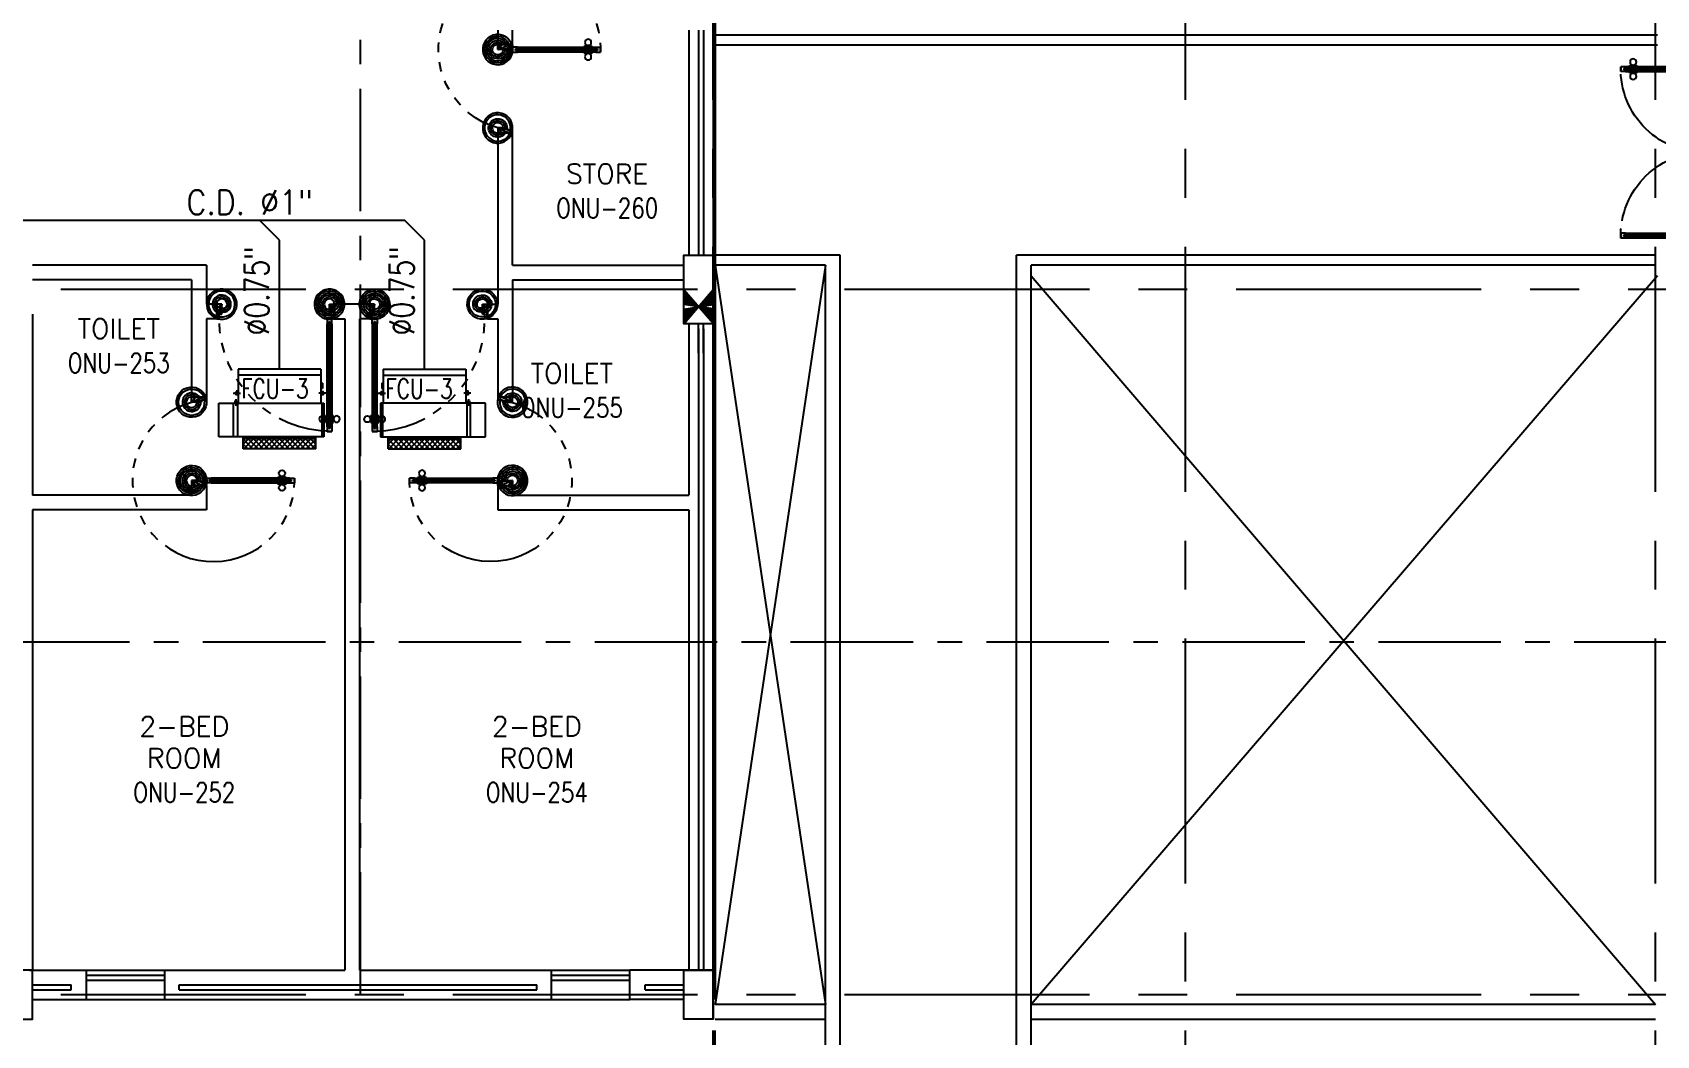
# Model space of a CAD drawing. Extents: x 417866242 to 417866469, y 43498047 to 43498124.
# Drawn here: x 417866409.37 to 417866425.95, y 43498053.17 to 43498063.41 of the extents above; entities that cross this region are included whole.
import ezdxf
from ezdxf.enums import TextEntityAlignment as Align

# ---------------------------------------------------------------- set-up
doc = ezdxf.new("R2010")
doc.units = 0
doc.header["$MEASUREMENT"] = 0
for name, pattern in [('CENTER', [2, 1.25, -0.25, 0.25, -0.25]), ('CENTERX2', [4, 2.5, -0.5, 0.5, -0.5]), ('HIDDEN', [0.375, 0.25, -0.125])]:
    doc.linetypes.add(name, pattern=pattern)
doc.layers.get('0').update_dxf_attribs({"linetype": 'CONTINUOUS'})
for name, color, linetype in [('AC-CD', 6, 'CONTINUOUS'), ('AC-TEXT', 2, 'CONTINUOUS'), ('AXES', 11, 'CENTERX2'), ('AXES1', 11, 'CENTER'), ('COL', 11, 'CONTINUOUS'), ('DOOR', 11, 'CONTINUOUS'), ('EJ', 11, 'CONTINUOUS'), ('FCU', 6, 'CONTINUOUS'), ('HAT', 11, 'CONTINUOUS'), ('INSUL', 11, 'CONTINUOUS'), ('M-TEXT', 2, 'CONTINUOUS'), ('P-SOLIDWASTE', 6, 'CONTINUOUS'), ('RM-NAME', 11, 'CONTINUOUS'), ('RM-NO', 11, 'CONTINUOUS'), ('ROOF', 11, 'CONTINUOUS'), ('SHAFT', 11, 'CONTINUOUS'), ('WALL', 11, 'CONTINUOUS'), ('WIN', 11, 'CONTINUOUS')]:
    doc.layers.add(name, color=color, linetype=linetype)
doc.styles.add('ROMANS', font='ROMANS.shx', dxfattribs={"width": 0.6})

# ---------------------------------------------------------------- blocks, each defined once
blk = doc.blocks.new('A$C272A55A0')
at = {"layer": 'DOOR', "color": 0, "linetype": 'ByBlock'}
for p, q in [((-0.0001203324354719371, 900.3541752648598), (-0.0001203324500238523, 1050.354175264831)), ((49.99987966756453, 1050.354175264918), (-0.0001203324354719371, 1050.354175264918)), ((49.99987966756453, 950.354175264918), (49.99987966756453, 1050.354175264918)), ((1749.999879667535, 950.354175264918), (1749.999879667535, 1050.354175264918)), ((1749.999879667535, 1050.354175264918), (1799.999879667535, 1050.354175264918)), ((1799.999879667535, 1050.354175264918), (1799.999879667535, 900.354175264918)), ((-0.0001203324354719371, 900.354175264918), (24.99987966756453, 900.354175264918)), ((24.99987966756453, 950.354175264918), (49.99987966756453, 950.354175264918)), ((24.99987966756453, 900.354175264918), (24.99987966756453, 950.354175264918)), ((74.99987966756453, 900.354175264918), (24.99987966756453, 900.354175264918)), ((24.99987966756453, 850.354175264918), (24.99987966756453, 900.354175264918)), ((41.99987966756453, 850.354175264918), (24.99987966756453, 850.354175264918)), ((57.99987966756453, 870.354175264918), (41.99987966756453, 870.354175264918)), ((41.99987966756453, 870.354175264918), (41.99987966756453, 850.354175264918)), ((57.99987966756453, 850.354175264918), (57.99987966756453, 870.354175264918)), ((74.99987966756453, 850.354175264918), (57.99987966756453, 850.354175264918)), ((74.99987966756453, 900.354175264918), (74.99987966756453, 850.354175264918)), ((1724.999879667535, 900.354175264918), (1774.999879667535, 900.354175264918)), ((1724.999879667535, 900.354175264918), (1724.999879667535, 850.354175264918)), ((1724.999879667535, 850.354175264918), (1741.999879667535, 850.354175264918)), ((1741.999879667535, 870.354175264918), (1757.999879667535, 870.354175264918)), ((1741.999879667535, 850.354175264918), (1741.999879667535, 870.354175264918)), ((1774.999879667535, 950.354175264918), (1749.999879667535, 950.354175264918)), ((1757.999879667535, 870.354175264918), (1757.999879667535, 850.354175264918)), ((1757.999879667535, 850.354175264918), (1774.999879667535, 850.354175264918)), ((1774.999879667535, 900.354175264918), (1774.999879667535, 950.354175264918)), ((1799.999879667535, 900.354175264918), (1774.999879667535, 900.354175264918)), ((1774.999879667535, 850.354175264918), (1774.999879667535, 900.354175264918)), ((1724.999879667535, 172.7117180435162), (1717.799879667495, 172.7117180435162)), ((1717.799879667495, 172.7117180435162), (1717.799879667495, 82.71171804351616)), ((1774.999879667535, 172.7117180435162), (1782.199879667576, 172.7117180435162)), ((1782.199879667576, 172.7117180435162), (1782.199879667576, 82.71171804351616)), ((24.99987966756453, 50.35417526491801), (41.99987966753542, 50.35417526491801)), ((24.99987966756453, 50.35417526491801), (24.99987966756453, 0.3541752649180125)), ((24.99987966756453, 0.3541752649180125), (74.99987966756453, 0.3541752649180125)), ((74.99987966756453, 0.3541752649180125), (24.99987966756453, 0.3541752649180125)), ((41.99987966753542, 50.35417526491801), (41.99987966753542, 30.35417526491801)), ((41.99987966756453, 30.35417526491801), (57.99987966756453, 30.35417526491801)), ((57.99987966756453, 50.35417526491801), (74.99987966756453, 50.35417526491801)), ((57.99987966756453, 50.35417526491801), (57.99987966756453, 30.35417526491801)), ((74.99987966756453, 50.35417526491801), (74.99987966704066, 0.3541752648889087)), ((1717.799879667495, 160.1117180435103), (1708.799879667495, 160.1117180435103)), ((1708.799879667495, 95.31171804352198), (1708.799879667495, 160.1117180435103)), ((1717.799879667495, 95.31171804352198), (1708.799879667495, 95.31171804352198)), ((1717.799879667495, 95.31171804352198), (1717.799879667495, 160.1117180435103)), ((1724.999879667535, 82.71171804351616), (1717.799879667495, 82.71171804351616)), ((1741.999879667535, 50.35417526491801), (1724.999879667535, 50.35417526491801)), ((1724.999879667535, 50.35417526491801), (1724.999879668059, 0.3541752648889087)), ((1774.999879667535, 0.3541752649180125), (1724.999879667535, 0.3541752649180125)), ((1724.999879667535, 0.3541752649180125), (1774.999879667535, 0.3541752649180125)), ((1741.999879667535, 50.35417526491801), (1741.999879667535, 30.35417526491801)), ((1757.999879667535, 30.35417526491801), (1741.999879667535, 30.35417526491801)), ((1774.999879667535, 50.35417526491801), (1757.999879667565, 50.35417526491801)), ((1757.999879667565, 50.35417526491801), (1757.999879667565, 30.35417526491801)), ((1774.999879667535, 82.71171804351616), (1782.199879667576, 82.71171804351616)), ((1774.999879667535, 50.35417526491801), (1774.999879667535, 0.3541752649180125)), ((1782.199879667576, 160.1117180435103), (1791.199879667576, 160.1117180435103)), ((1782.199879667576, 95.31171804352198), (1782.199879667576, 160.1117180435103)), ((1782.199879667576, 95.31171804352198), (1791.199879667576, 95.31171804352198)), ((1791.199879667576, 95.31171804352198), (1791.199879667576, 160.1117180435103))]:
    blk.add_line(p, q, dxfattribs=at)
at = {"layer": 'DOOR', "color": 9, "linetype": 'ByBlock'}
for p, q in [((49.99987966756453, 1050.354175264918), (-0.0001203324354719371, 1010.208440949064)), ((49.99987966756453, 1050.354175264918), (-0.0001203324354719371, 936.6442452724732)), ((49.99987966756453, 1050.354175264918), (36.64259362407029, 950.354175264918)), ((1749.999879667535, 1050.354175264918), (1799.999879667535, 1010.208440949064)), ((1749.999879667535, 1050.354175264918), (1799.999879667535, 936.6442452724732)), ((1749.999879667535, 1050.354175264918), (1763.35716571103, 950.354175264918))]:
    blk.add_line(p, q, dxfattribs=at)
at = {"layer": 'DOOR', "linetype": 'ByBlock'}
for p, q in [((24.99987966756453, 850.354175264918), (24.99987966756453, 50.35417526491801)), ((41.99987966756453, 850.354175264918), (41.99987966753542, 50.35417526491801)), ((57.99987966756453, 850.354175264918), (57.99987966756453, 50.35417526491801)), ((74.99987966756453, 50.35417526491801), (74.99987966756453, 850.354175264918)), ((1724.999879667535, 50.35417526491801), (1724.999879667535, 850.354175264918)), ((1741.999879667535, 850.354175264918), (1741.999879667535, 50.35417526491801)), ((1757.999879667535, 850.354175264918), (1757.999879667565, 50.35417526491801)), ((1774.999879667535, 850.354175264918), (1774.999879667535, 50.35417526491801))]:
    blk.add_line(p, q, dxfattribs=at)
at = {"layer": 'DOOR', "color": 0, "linetype": 'ByBlock'}
for centre in [(1676.468935452576, 127.7117180435162), (1823.530823882553, 127.7117180435162)]:
    blk.add_circle(centre, 32.39999999998526, dxfattribs=at)
at = {"layer": 'DOOR', "color": 9, "linetype": 'ByBlock'}
for centre, radius, start, end in [((49.99987966756453, 1050.354175264918), 54.40195781277725, 203.2073828919769, 270), ((49.99987966756453, 1050.354175264918), 74.40195781277725, 227.7764264168309, 270), ((49.99987966756453, 1050.354175264918), 34.40195781277725, 180, 270), ((49.99987966756453, 1050.354175264918), 14.40195781277725, 180, 270), ((1749.999879667535, 1050.354175264918), 14.40195781277725, 270, 0), ((1749.999879667535, 1050.354175264918), 34.40195781277725, 270, 0), ((1749.999879667535, 1050.354175264918), 54.40195781277725, 270, 336.7926171080232), ((1749.999879667535, 1050.354175264918), 74.40195781277725, 270, 312.2235735831691), ((49.99987966756453, 1050.354175264918), 94.40195781277725, 238.0181880330829, 270), ((49.99987966756453, 1050.354175264918), 114.4019578127773, 244.083841882062, 257.3774258712915), ((49.99987966756453, 1050.354175264918), 134.4019578127773, 248.1598493930308, 259.2800236451595), ((49.99987966756453, 1050.354175264918), 154.4019578127773, 251.1052885492919, 256.2857707775486), ((1749.999879667535, 1050.354175264918), 94.40195781277725, 270, 301.9818119669171), ((1749.999879667535, 1050.354175264918), 114.4019578127773, 282.6225741287084, 295.916158117938), ((1749.999879667535, 1050.354175264918), 134.4019578127773, 280.7199763548405, 291.8401506069692), ((1749.999879667535, 1050.354175264918), 154.4019578127773, 283.7142292224514, 288.8947114507081)]:
    blk.add_arc(centre, radius, start, end, dxfattribs=at)
at = {"layer": 'DOOR', "linetype": 'HIDDEN', "ltscale": 0.5}
for centre, radius, start, end in [((49.99987966756453, 851.395841931575), 851.4087845464003, 268.3173765331032, 3.296482377102192), ((1749.999879667521, 851.3958419315459), 851.4087845463584, 176.7035176228957, 271.6826234668978)]:
    blk.add_arc(centre, radius, start, end, dxfattribs=at)
at = {"layer": 'WALL', "linetype": 'ByBlock'}
blk.add_line((1799.999879667565, 900.3541752650344), (1799.99987966755, 1050.354175265005), dxfattribs=at)
blk = doc.blocks.new('C-300')
at = {"layer": 'HAT', "linetype": 'ByBlock', "ltscale": 0.3}
h = blk.add_hatch(dxfattribs=at)
h.set_pattern_fill('ANSI31', color=8, scale=300, style=0)
h.set_pattern_definition([(45, (-258496.1822811714, -82361.0053373935), (-26.51650429449553, 26.51650429449553), [])])
h.paths.add_polyline_path([(300.0000000000291, 500), (-2.91038304567337e-11, 500), (-5.820766091346741e-11, 249.9999999999854), (300.0000000000582, 249.9999999999709)])
h.paths.add_polyline_path([(300.0000000000873, 250), (0, 250), (-2.91038304567337e-11, 0), (300.0000000000582, 0)])
at = {"layer": 'COL'}
blk.add_lwpolyline([(0, 500), (300.0000000000582, 500), (300.0000000000582, 0), (0, 0)], close=True, dxfattribs=at)
blk = doc.blocks.new('C11')
at = {"layer": 'HAT'}
h = blk.add_hatch(dxfattribs=at)
h.set_pattern_fill('ANSI31', color=256, scale=300, style=0)
h.set_pattern_definition([(45, (-248556.1822811713, -75061.0053373936), (-26.51650429449553, 26.51650429449553), [])])
h.paths.add_polyline_path([(300.0000000000291, 700), (-2.91038304567337e-11, 700), (0, 349.9999999998981), (300.0000000000291, 349.9999999998981)])
h.paths.add_polyline_path([(300, 349.9999999998981), (-2.91038304567337e-11, 349.9999999998981), (-2.91038304567337e-11, 0), (300.0000000000291, 0)])
at = {"layer": 'COL'}
blk.add_lwpolyline([(300.0000000000291, 700), (299.9999999999709, 0), (0, 0), (0, 700)], close=True, dxfattribs=at)
blk = doc.blocks.new('DOOR100')
at = {"layer": 'DOOR', "color": 7, "linetype": 'ByBlock'}
for p, q in [((-91.20000000018626, 1205.042457221396), (-91.20000000018626, 1140.242457221408)), ((-82.20000000018626, 1205.042457221396), (-91.20000000018626, 1205.042457221396)), ((-82.20000000018626, 1127.642457221402), (-82.20000000018626, 1217.642457221402)), ((-75.00000000011642, 1217.642457221402), (-82.20000000018626, 1217.642457221402)), ((-82.20000000018626, 1205.042457221396), (-82.20000000018626, 1140.242457221408)), ((-75.00000000011642, 1250), (-74.99999999959255, 1300.000000000029)), ((-75.00000000011642, 1300), (-25.00000000011642, 1300)), ((-25.00000000011642, 1300), (-75.00000000011642, 1300)), ((-58.00000000011642, 1250), (-75.00000000011642, 1250)), ((-58.00000000011642, 1250), (-58.00000000011642, 1270)), ((-42.00000000011642, 1270), (-58.00000000011642, 1270)), ((-42.00000000011642, 1250), (-42.00000000011642, 1270)), ((-25.00000000011642, 1250), (-42.00000000011642, 1250)), ((-25.00000000011642, 1250), (-25.00000000011642, 1300)), ((-25.00000000011642, 1217.642457221402), (-17.80000000004657, 1217.642457221402)), ((-17.80000000004657, 1127.642457221402), (-17.80000000004657, 1217.642457221402)), ((-17.80000000004657, 1205.042457221396), (-17.80000000004657, 1140.242457221408)), ((-17.80000000004657, 1205.042457221396), (-8.800000000046566, 1205.042457221396)), ((-8.800000000046566, 1205.042457221396), (-8.800000000046566, 1140.242457221408)), ((-82.20000000018626, 1140.242457221408), (-91.20000000018626, 1140.242457221408)), ((-75.00000000011642, 1127.642457221402), (-82.20000000018626, 1127.642457221402)), ((-25.00000000011642, 1127.642457221402), (-17.80000000004657, 1127.642457221402)), ((-17.80000000004657, 1140.242457221408), (-8.800000000046566, 1140.242457221408)), ((-75, 200), (-58, 200)), ((-75, 150), (-75, 200)), ((-58, 200), (-58, 180)), ((-58, 180), (-42, 180)), ((-42, 200), (-25, 200)), ((-42, 180), (-42, 200)), ((-25, 200), (-25, 150)), ((-1200, 0), (-1200, 150)), ((-1200, 150), (-1175, 150)), ((-1200, 150), (-1200, 0)), ((-1150, 0), (-1200, 113.7099299924448)), ((-1150, 0), (-1200, 40.1457343158545)), ((-1150, 0), (-1200, 0)), ((-1175, 150), (-1175, 100)), ((-1175, 100), (-1150, 100)), ((-1150, 0), (-1163.357286043465, 100)), ((-1150, 100), (-1150, 0)), ((-75, 150), (-25, 150)), ((-50, 0), (0, 113.7099299924448)), ((-50, 100), (-50, 0)), ((-50, 0), (-36.64271395653486, 100)), ((-25, 100), (-50, 100)), ((-50, 0), (0, 40.1457343158545)), ((-50, 0), (0, 0)), ((0, 150), (-25, 150)), ((-25, 150), (-25, 100)), ((0, 0), (0, 150)), ((0, 150), (0, 0))]:
    blk.add_line(p, q, dxfattribs=at)
at = {"layer": 'DOOR', "linetype": 'ByBlock'}
for p, q in [((-75.00000000011642, 1250), (-75, 200)), ((-58, 200), (-58.00000000011642, 1250)), ((-42, 200), (-42.00000000011642, 1250)), ((-25, 200), (-25.00000000011642, 1250))]:
    blk.add_line(p, q, dxfattribs=at)
at = {"layer": 'DOOR', "color": 7, "linetype": 'ByBlock'}
for centre in [(-123.5309442150756, 1172.642457221402), (23.53094421490096, 1172.642457221402)]:
    blk.add_circle(centre, 32.39999999998526, dxfattribs=at)
at = {"layer": 'DOOR', "linetype": 'HIDDEN', "ltscale": 0.5}
blk.add_arc((-24.99999999965075, 149.9999999994106), 1150.000000000618, 90, 179.9999999995831, dxfattribs=at)
at = {"layer": 'DOOR', "color": 7, "linetype": 'ByBlock'}
for centre, radius, start, end in [((-1150, 0), 154.4019578127773, 103.7142292212167, 108.8947114515936), ((-1150, 0), 134.4019578127773, 100.7199763555959, 111.8401506085482), ((-1150, 0), 94.40195781277725, 90, 121.981811965689), ((-1150, 0), 74.40195781277725, 90, 132.2235735847074), ((-1150, 0), 54.40195781277725, 90, 156.7926171089788), ((-1150, 0), 34.40195781277725, 90, 180), ((-1150, 0), 14.40195781277725, 90, 180), ((-50, 0), 94.40195781277725, 58.01818803431096, 90), ((-50, 0), 74.40195781277725, 47.7764264152926, 90), ((-50, 0), 54.40195781277725, 23.20738289102122, 90), ((-50, 0), 34.40195781277725, 0, 90), ((-50, 0), 14.40195781277725, 0, 90), ((-50, 0), 134.4019578127773, 68.15984939145177, 79.28002364440412), ((-50, 0), 114.4019578127773, 64.0838418833441, 77.3774258719247), ((-50, 0), 154.4019578127773, 71.10528854840643, 76.28577077878333)]:
    blk.add_arc(centre, radius, start, end, dxfattribs=at)
blk = doc.blocks.new('DOOR90')
at = {"layer": 'DOOR', "color": 7, "linetype": 'ByBlock'}
for p, q in [((-150, 0), (0, 0)), ((-150, 0), (-150, -25)), ((0, -50), (-113.7099299924448, 0)), ((0, -50), (-40.1457343158545, 0)), ((0, -50), (0, 0)), ((-1000, -25), (-1050, -25)), ((-1050, -75), (-1050, -25)), ((-1050, -25), (-1050, -75)), ((-1000, -75), (-1050, -74.99999999947613)), ((-1000, -41.9999999999709), (-1020, -41.9999999999709)), ((-1020, -42), (-1020, -58)), ((-1000, -58), (-1020, -58)), ((-1000, -25), (-1000, -41.9999999999709)), ((-1000, -58), (-1000, -75)), ((-877.6424572214019, -17.79999999995925), (-967.6424572214019, -17.79999999995925)), ((-967.6424572214019, -25), (-967.6424572214019, -17.79999999995925)), ((-967.6424572214019, -75), (-967.6424572214019, -82.20000000004075)), ((-877.6424572214019, -82.20000000004075), (-967.6424572214019, -82.20000000004075)), ((-955.0424572214251, -8.799999999959255), (-890.2424572213786, -8.799999999959255)), ((-955.0424572214251, -17.79999999995925), (-955.0424572214251, -8.799999999959255)), ((-955.0424572214251, -17.79999999995925), (-890.2424572213786, -17.79999999995925)), ((-955.0424572214251, -82.20000000004075), (-890.2424572213786, -82.20000000004075)), ((-955.0424572214251, -82.20000000004075), (-955.0424572214251, -91.20000000004075)), ((-955.0424572214251, -91.20000000004075), (-890.2424572213786, -91.20000000004075)), ((-890.2424572213786, -17.79999999995925), (-890.2424572213786, -8.799999999959255)), ((-890.2424572213786, -82.20000000004075), (-890.2424572213786, -91.20000000004075)), ((-877.6424572214019, -25), (-877.6424572214019, -17.79999999995925)), ((-877.6424572214019, -75), (-877.6424572214019, -82.20000000004075)), ((-200, -25), (-150, -25)), ((-200, -42), (-200, -25)), ((-180, -42), (-200, -42)), ((-200, -58), (-180, -58)), ((-200, -75), (-200, -58)), ((-150, -75), (-200, -75)), ((-180, -58), (-180, -42)), ((-150, -25), (-100, -25)), ((-150, -75), (-150, -25)), ((-100, -25), (-100, -50)), ((0, -50), (-100, -36.64271395650576)), ((-100, -50), (0, -50)), ((-150, -875), (-100, -875)), ((-150, -900), (-150, -875)), ((-150, -900), (0, -900)), ((0, -900), (-150, -900)), ((0, -850), (-113.7099299924448, -900)), ((-100, -875), (-100, -850)), ((0, -850), (-100, -863.3572860434942)), ((-100, -850), (0, -850)), ((0, -850), (-40.1457343158545, -900)), ((0, -850), (0, -900))]:
    blk.add_line(p, q, dxfattribs=at)
at = {"layer": 'DOOR', "linetype": 'ByBlock'}
for p, q in [((-200, -25), (-1000, -25)), ((-200, -42), (-1000, -41.9999999999709)), ((-200, -58), (-1000, -58)), ((-1000, -75), (-200, -75))]:
    blk.add_line(p, q, dxfattribs=at)
at = {"layer": 'DOOR', "color": 7, "linetype": 'ByBlock'}
for centre in [(-922.6424572214019, 23.53094421501737), (-922.6424572214019, -123.5309442149592)]:
    blk.add_circle(centre, 32.39999999998526, dxfattribs=at)
for centre, radius, start, end in [((0, -50), 154.4019578127773, 161.1052885482714, 166.2857707768669), ((0, -50), 94.40195781277725, 148.0181880328085, 180), ((0, -50), 134.4019578127773, 158.159849394549, 169.2800236450682), ((0, -50), 114.4019578127773, 154.0838418822192, 167.37742587102), ((0, -50), 74.40195781277725, 137.7764264185456, 180), ((0, -50), 54.40195781277725, 113.2073828924446, 180), ((0, -50), 34.40195781277725, 90, 180), ((0, -50), 14.40195781277725, 90, 180), ((0, -850), 154.4019578127773, 193.7142292231331, 198.8947114517286), ((0, -850), 134.4019578127773, 190.7199763549318, 201.840150605451), ((0, -850), 94.40195781277725, 180, 211.9818119671915), ((0, -850), 74.40195781277725, 180, 222.2235735814543), ((0, -850), 54.40195781277725, 180, 246.7926171075554), ((0, -850), 34.40195781277725, 180, 270), ((0, -850), 14.40195781277725, 180, 270)]:
    blk.add_arc(centre, radius, start, end, dxfattribs=at)
at = {"layer": 'DOOR', "linetype": 'HIDDEN', "ltscale": 0.5}
blk.add_arc((-222.2222222220153, -49.99999999976717), 828.155208510499, 178.270116378131, 275.0030377036063, dxfattribs=at)
blk = doc.blocks.new('*X94')
at = {"color": 0}
for p, q in [((16890.47746209932, -2466.570672882412), (16943.4517006644, -2413.596434317336)), ((16890.47746209932, -2519.603681471403), (16990.47746209933, -2419.603681471401)), ((16990.47746209933, -2565.49912589376), (16890.47746209932, -2465.499125893757)), ((16890.47746209932, -2572.636690060394), (16990.47746209933, -2472.636690060392)), ((16990.47746209933, -2512.466117304769), (16891.6077791119, -2413.596434317336)), ((16990.47746209933, -2459.433108715778), (16944.64078770089, -2413.596434317336)), ((16990.47746209933, -2618.532134482751), (16890.47746209932, -2518.532134482748)), ((16890.47746209932, -2625.669698649385), (16990.47746209933, -2525.669698649383)), ((16990.47746209933, -2671.565143071742), (16890.47746209932, -2571.565143071739)), ((16890.47746209932, -2678.702707238376), (16990.47746209933, -2578.702707238374)), ((16990.47746209933, -2724.598151660733), (16890.47746209932, -2624.59815166073)), ((16890.47746209932, -2731.735715827367), (16990.47746209933, -2631.735715827365)), ((16990.47746209933, -2777.631160249724), (16890.47746209932, -2677.631160249721)), ((16890.47746209932, -2784.768724416358), (16990.47746209933, -2684.768724416357)), ((16990.47746209933, -2830.664168838715), (16890.47746209932, -2730.664168838713)), ((16890.47746209932, -2837.801733005349), (16990.47746209933, -2737.801733005348)), ((16990.47746209933, -2883.697177427706), (16890.47746209932, -2783.697177427704)), ((16890.47746209932, -2890.83474159434), (16990.47746209933, -2790.834741594339)), ((16990.47746209933, -2936.730186016697), (16890.47746209932, -2836.730186016694)), ((16890.47746209932, -2943.867750183331), (16990.47746209933, -2843.86775018333)), ((16990.47746209933, -2989.763194605689), (16890.47746209932, -2889.763194605686)), ((16890.47746209932, -2996.900758772323), (16990.47746209933, -2896.900758772321)), ((16990.47746209933, -3042.796203194679), (16890.47746209932, -2942.796203194677)), ((16890.47746209932, -3049.933767361314), (16990.47746209933, -2949.933767361312)), ((16990.47746209933, -3095.82921178367), (16890.47746209932, -2995.829211783668)), ((16890.47746209932, -3102.966775950305), (16990.47746209933, -3002.966775950303)), ((16990.47746209933, -3148.862220372662), (16890.47746209932, -3048.862220372659)), ((16943.52866745501, -3154.946434317336), (16890.47746209932, -3101.89522896165)), ((16891.53081232129, -3154.946434317336), (16990.47746209933, -3055.999784539294)), ((16944.56382091028, -3154.946434317336), (16990.47746209933, -3109.032793128285))]:
    blk.add_line(p, q, dxfattribs=at)
blk = doc.blocks.new('*X95')
at = {"color": 0}
for p, q in [((16890.47746209932, -2466.570672882412), (16943.4517006644, -2413.596434317336)), ((16890.47746209932, -2519.603681471403), (16990.47746209933, -2419.603681471401)), ((16990.47746209933, -2565.49912589376), (16890.47746209932, -2465.499125893757)), ((16890.47746209932, -2572.636690060394), (16990.47746209933, -2472.636690060392)), ((16990.47746209933, -2512.466117304769), (16891.6077791119, -2413.596434317336)), ((16990.47746209933, -2459.433108715778), (16944.64078770089, -2413.596434317336)), ((16990.47746209933, -2618.532134482751), (16890.47746209932, -2518.532134482748)), ((16890.47746209932, -2625.669698649385), (16990.47746209933, -2525.669698649383)), ((16990.47746209933, -2671.565143071742), (16890.47746209932, -2571.565143071739)), ((16890.47746209932, -2678.702707238376), (16990.47746209933, -2578.702707238374)), ((16990.47746209933, -2724.598151660733), (16890.47746209932, -2624.59815166073)), ((16890.47746209932, -2731.735715827367), (16990.47746209933, -2631.735715827365)), ((16990.47746209933, -2777.631160249724), (16890.47746209932, -2677.631160249721)), ((16890.47746209932, -2784.768724416358), (16990.47746209933, -2684.768724416357)), ((16990.47746209933, -2830.664168838715), (16890.47746209932, -2730.664168838713)), ((16890.47746209932, -2837.801733005349), (16990.47746209933, -2737.801733005348)), ((16990.47746209933, -2883.697177427706), (16890.47746209932, -2783.697177427704)), ((16890.47746209932, -2890.83474159434), (16990.47746209933, -2790.834741594339)), ((16990.47746209933, -2936.730186016697), (16890.47746209932, -2836.730186016694)), ((16890.47746209932, -2943.867750183331), (16990.47746209933, -2843.86775018333)), ((16990.47746209933, -2989.763194605689), (16890.47746209932, -2889.763194605686)), ((16890.47746209932, -2996.900758772323), (16990.47746209933, -2896.900758772321)), ((16990.47746209933, -3042.796203194679), (16890.47746209932, -2942.796203194677)), ((16890.47746209932, -3049.933767361314), (16990.47746209933, -2949.933767361312)), ((16990.47746209933, -3095.82921178367), (16890.47746209932, -2995.829211783668)), ((16890.47746209932, -3102.966775950305), (16990.47746209933, -3002.966775950303)), ((16990.47746209933, -3148.862220372662), (16890.47746209932, -3048.862220372659)), ((16943.52866745501, -3154.946434317336), (16890.47746209932, -3101.89522896165)), ((16891.53081232129, -3154.946434317336), (16990.47746209933, -3055.999784539294)), ((16944.56382091028, -3154.946434317336), (16990.47746209933, -3109.032793128285))]:
    blk.add_line(p, q, dxfattribs=at)
blk = doc.blocks.new('RM1')
at = {"layer": 'RM-NAME', "style": 'ROMANS'}
for tag, p in [('ROOMNAME1', (0, 323.8095238059759)), ('ROOMNAME2', (0, 0))]:
    blk.add_attdef(tag, text='', height=200, dxfattribs=at).set_placement(p, align=Align.MIDDLE)

msp = doc.modelspace()

# ---------------------------------------------------------------- linework, layer by layer
at = {"layer": 'AC-CD'}
for p, q in [((417866413.1737566, 43498061.49453812), (417866408.4047629, 43498061.49453812)), ((417866411.8933163, 43498061.29453809), (417866411.6933164, 43498061.49453812)), ((417866413.3737566, 43498061.29453812), (417866413.1737566, 43498061.49453812)), ((417866411.8933164, 43498059.97443884), (417866411.8933163, 43498061.29453809)), ((417866413.3737566, 43498059.97443884), (417866413.3737566, 43498061.29453812))]:
    msp.add_line(p, q, dxfattribs=at)
at = {"layer": 'AXES'}
for p, q in [((417866421.1410165, 43498046.72449277), (417866421.1410165, 43498123.53716789)), ((417866416.3210165, 43498046.72449277), (417866416.3210165, 43498123.18716789)), ((417866416.3410165, 43498046.72449277), (417866416.3410165, 43498123.18716789)), ((417866425.9410165, 43498046.72449277), (417866425.9410165, 43498123.18716789)), ((417866468.1610165, 43498060.78878641), (417866400.1210165, 43498060.78878641)), ((417866468.1610165, 43498053.58878641), (417866400.1210165, 43498053.58878641))]:
    msp.add_line(p, q, dxfattribs=at)
at = {"layer": 'AXES1'}
for p, q in [((417866412.7210165, 43498053.58878641), (417866412.7210165, 43498112.40878641)), ((417866458.3610165, 43498057.18878641), (417866397.7210165, 43498057.18878641)), ((417866458.3610165, 43498057.18878641), (417866416.0710165, 43498057.18878641))]:
    msp.add_line(p, q, dxfattribs=at)
at = {"layer": 'COL'}
for p, q in [((417866416.3210165, 43498053.83878641), (417866416.0210165, 43498053.83878641)), ((417866416.3210165, 43498053.33878641), (417866416.3210165, 43498053.83878641))]:
    msp.add_line(p, q, dxfattribs=at)
msp.add_lwpolyline([(417866408.8710165, 43498053.8388392), (417866408.8710165, 43498053.3388392), (417866409.3710165, 43498053.3388392), (417866409.3710165, 43498053.8388392)], close=True, dxfattribs=at)
at = {"layer": 'EJ'}
for p, q in [((417866416.3210165, 43498063.28878641), (417866416.3210165, 43498061.18878641)), ((417866416.3410165, 43498063.28878641), (417866416.3410165, 43498061.18878641))]:
    msp.add_line(p, q, dxfattribs=at)
at = {"layer": 'FCU', "color": 6}
for p, q in [((417866412.315561, 43498059.97443884), (417866411.4710718, 43498059.97443884)), ((417866411.4710718, 43498059.97443884), (417866411.4710718, 43498059.62836314)), ((417866412.315561, 43498059.97443884), (417866412.315561, 43498059.62836314)), ((417866412.951512, 43498059.97443884), (417866413.7960012, 43498059.97443884)), ((417866412.951512, 43498059.97443884), (417866412.951512, 43498059.62836314)), ((417866413.7960012, 43498059.97443884), (417866413.7960012, 43498059.62836314)), ((417866411.4242225, 43498059.62836314), (417866412.3441356, 43498059.62836314)), ((417866411.4242225, 43498059.28546245), (417866411.4242225, 43498059.62836314)), ((417866412.3441356, 43498059.62836314), (417866412.3441356, 43498059.28546245)), ((417866413.8428506, 43498059.62836314), (417866412.9229375, 43498059.62836314)), ((417866412.9229375, 43498059.62836314), (417866412.9229375, 43498059.28546245)), ((417866413.8428506, 43498059.28546245), (417866413.8428506, 43498059.62836314)), ((417866412.3441356, 43498059.28546245), (417866411.4242225, 43498059.28546245)), ((417866412.9229375, 43498059.28546245), (417866413.8428506, 43498059.28546245))]:
    msp.add_line(p, q, dxfattribs=at)
at = {"layer": 'FCU', "color": 3}
for p, q in [((417866412.315561, 43498059.91411372), (417866411.4710718, 43498059.91411372)), ((417866412.3305608, 43498059.83280284), (417866412.315561, 43498059.83280284)), ((417866412.3305608, 43498059.83280284), (417866412.3305608, 43498059.77786844)), ((417866412.9365122, 43498059.83280284), (417866412.951512, 43498059.83280284)), ((417866412.9365122, 43498059.83280284), (417866412.9365122, 43498059.77786844)), ((417866412.951512, 43498059.91411372), (417866413.7960012, 43498059.91411372)), ((417866411.2718244, 43498059.28546245), (417866411.2718244, 43498059.62836314)), ((417866411.2718244, 43498059.62836314), (417866411.4242225, 43498059.62836314)), ((417866411.4211382, 43498059.73233835), (417866411.4938414, 43498059.73233835)), ((417866411.4356723, 43498059.65336319), (417866411.455672, 43498059.65336319)), ((417866411.4356723, 43498059.65336319), (417866411.4356723, 43498059.62836314)), ((417866411.4410722, 43498059.74233837), (417866411.4710718, 43498059.74233837)), ((417866411.4410722, 43498059.74233837), (417866411.4410722, 43498059.72233833)), ((417866411.4410722, 43498059.72233833), (417866411.4710718, 43498059.72233833)), ((417866411.4456722, 43498059.66944422), (417866411.4456722, 43498059.60115536)), ((417866411.455672, 43498059.65336319), (417866411.455672, 43498059.62836314)), ((417866411.456072, 43498059.76214125), (417866411.456072, 43498059.70537939)), ((417866411.4629041, 43498059.62836314), (417866411.4629041, 43498059.28546245)), ((417866412.3654945, 43498059.73233835), (417866412.2927914, 43498059.73233835)), ((417866412.3305608, 43498059.77786844), (417866412.315561, 43498059.77786844)), ((417866412.3455606, 43498059.74233837), (417866412.315561, 43498059.74233837)), ((417866412.3455606, 43498059.72233833), (417866412.315561, 43498059.72233833)), ((417866412.3237287, 43498059.62836314), (417866412.3237287, 43498059.28546245)), ((417866412.3305608, 43498059.75305936), (417866412.3305608, 43498059.70537939)), ((417866412.3455606, 43498059.74233837), (417866412.3455606, 43498059.72233833)), ((417866412.9015785, 43498059.73233835), (417866412.9742816, 43498059.73233835)), ((417866412.9215124, 43498059.74233837), (417866412.9215124, 43498059.72233833)), ((417866412.9215124, 43498059.74233837), (417866412.951512, 43498059.74233837)), ((417866412.9215124, 43498059.72233833), (417866412.951512, 43498059.72233833)), ((417866412.9365122, 43498059.77786844), (417866412.951512, 43498059.77786844)), ((417866412.9365122, 43498059.75305936), (417866412.9365122, 43498059.70537939)), ((417866412.9433444, 43498059.62836314), (417866412.9433444, 43498059.28546245)), ((417866413.8459348, 43498059.73233835), (417866413.7732317, 43498059.73233835)), ((417866413.8260008, 43498059.74233837), (417866413.7960012, 43498059.74233837)), ((417866413.8260008, 43498059.72233833), (417866413.7960012, 43498059.72233833)), ((417866413.8041689, 43498059.62836314), (417866413.8041689, 43498059.28546245)), ((417866413.811001, 43498059.76214125), (417866413.811001, 43498059.70537939)), ((417866413.8314008, 43498059.65336319), (417866413.811401, 43498059.65336319)), ((417866413.811401, 43498059.65336319), (417866413.811401, 43498059.62836314)), ((417866413.8260008, 43498059.74233837), (417866413.8260008, 43498059.72233833)), ((417866413.8314008, 43498059.65336319), (417866413.8314008, 43498059.62836314)), ((417866413.9952486, 43498059.62836314), (417866413.8428506, 43498059.62836314)), ((417866413.9952486, 43498059.28546245), (417866413.9952486, 43498059.62836314)), ((417866411.4242225, 43498059.28546245), (417866411.2718244, 43498059.28546245)), ((417866411.5226462, 43498059.1632372), (417866411.5226462, 43498059.28546245)), ((417866412.2639866, 43498059.2632374), (417866411.5226462, 43498059.2632374)), ((417866412.2639866, 43498059.1632372), (417866411.5226462, 43498059.1632372)), ((417866412.2639866, 43498059.1632372), (417866412.2639866, 43498059.28546245)), ((417866413.0030864, 43498059.1632372), (417866413.0030864, 43498059.28546245)), ((417866413.0030864, 43498059.2632374), (417866413.7444268, 43498059.2632374)), ((417866413.0030864, 43498059.1632372), (417866413.7444268, 43498059.1632372)), ((417866413.7444268, 43498059.1632372), (417866413.7444268, 43498059.28546245)), ((417866413.8428506, 43498059.28546245), (417866413.9952486, 43498059.28546245))]:
    msp.add_line(p, q, dxfattribs=at)
at = {"layer": 'FCU', "color": 2}
msp.add_line((417866413.8214009, 43498059.66944422), (417866413.8214009, 43498059.60115536), dxfattribs=at)
at = {"layer": 'INSUL'}
for p, q in [((417866416.1710165, 43498063.43878641), (417866416.1710165, 43498061.13878641)), ((417866416.2210165, 43498063.43878641), (417866416.2210165, 43498061.13878641)), ((417866416.1710165, 43498060.13878641), (417866416.1710165, 43498060.43878641)), ((417866416.1710165, 43498060.38878641), (417866416.1710165, 43498053.83878641)), ((417866416.2210165, 43498060.13878641), (417866416.2210165, 43498060.43878641)), ((417866416.2210165, 43498060.38878641), (417866416.2210165, 43498053.83878641)), ((417866416.1710165, 43498059.03878641), (417866416.1710165, 43498053.83878641)), ((417866416.2210165, 43498059.03878641), (417866416.2210165, 43498053.83878641)), ((417866409.3710165, 43498053.68878641), (417866409.7676628, 43498053.68878641)), ((417866409.7676628, 43498053.63878641), (417866409.7676628, 43498053.68878641)), ((417866410.8676628, 43498053.68878641), (417866414.5210165, 43498053.68878641)), ((417866410.8676628, 43498053.63878641), (417866410.8676628, 43498053.68878641)), ((417866414.5210165, 43498053.63878641), (417866414.5210165, 43498053.68878641)), ((417866415.6243424, 43498053.68878641), (417866416.0210165, 43498053.68878641)), ((417866415.6243424, 43498053.63878641), (417866415.6243424, 43498053.68878641)), ((417866409.3710165, 43498053.63878641), (417866409.7676628, 43498053.63878641)), ((417866410.8676628, 43498053.63878641), (417866414.5210165, 43498053.63878641)), ((417866415.6243424, 43498053.63878641), (417866416.0210165, 43498053.63878641))]:
    msp.add_line(p, q, dxfattribs=at)
at = {"layer": 'P-SOLIDWASTE'}
msp.add_lwpolyline([(417866410.4099638, 43498061.49453813, 0, 0.1500000000000001, 0), (417866410.6828322, 43498061.49453813, 0.1500000000000001, 0.1500000000000001, 0)], format="xyseb", dxfattribs=at)
at = {"layer": 'ROOF'}
for p, q in [((417866416.3410165, 43498074.83878641), (417866416.3410165, 43498061.18878641)), ((417866416.3410165, 43498063.38878641), (417866425.9610165, 43498063.38878641)), ((417866416.3410165, 43498063.28878641), (417866425.9610165, 43498063.28878641)), ((417866417.6160165, 43498061.13878641), (417866416.3210165, 43498061.13878641)), ((417866416.3410165, 43498061.18878641), (417866416.3410165, 43498053.53878641)), ((417866416.3410165, 43498061.18878641), (417866416.3410165, 43498053.53878641)), ((417866417.6160165, 43498051.10378747), (417866417.6160165, 43498061.13878641)), ((417866419.4160165, 43498051.10378747), (417866419.4160165, 43498061.13878641)), ((417866425.9410165, 43498061.13878641), (417866419.4160165, 43498061.13878641)), ((417866417.4660165, 43498061.03878641), (417866416.3210165, 43498061.03878641)), ((417866417.4660165, 43498051.10378747), (417866417.4660165, 43498061.03878641)), ((417866419.5660165, 43498051.10378747), (417866419.5660165, 43498061.03878641)), ((417866425.9410165, 43498061.03878641), (417866419.5660165, 43498061.03878641)), ((417866417.4660165, 43498053.48878641), (417866416.3411375, 43498053.48878641)), ((417866425.9408955, 43498053.48878641), (417866419.5660165, 43498053.48878641)), ((417866416.3410165, 43498053.33878641), (417866417.4660165, 43498053.33878641)), ((417866419.5660165, 43498053.33878641), (417866425.9410165, 43498053.33878641))]:
    msp.add_line(p, q, dxfattribs=at)
at = {"layer": 'SHAFT'}
for p, q in [((417866416.3410165, 43498061.03878641), (417866417.4660165, 43498053.48878641)), ((417866417.4660165, 43498061.03878641), (417866416.3411375, 43498053.48878641)), ((417866425.9610165, 43498060.92878746), (417866419.5660165, 43498053.48878641)), ((417866419.5660165, 43498060.92878746), (417866425.9408955, 43498053.48878641))]:
    msp.add_line(p, q, dxfattribs=at)
at = {"layer": 'WALL'}
for p, q in [((417866414.1210165, 43498063.43878641), (417866414.1210165, 43498063.28878641)), ((417866414.2710165, 43498063.28878641), (417866414.2710165, 43498063.43878641)), ((417866416.0710165, 43498063.43878641), (417866416.0710165, 43498061.13878641)), ((417866416.3210165, 43498063.43878641), (417866416.3210165, 43498061.13878641)), ((417866414.2710165, 43498063.28878641), (417866414.1210165, 43498063.28878641)), ((417866414.1210165, 43498062.38878641), (417866414.1210165, 43498060.63878641)), ((417866414.2710165, 43498062.38878641), (417866414.1210165, 43498062.38878641)), ((417866414.2710165, 43498061.03878641), (417866414.2710165, 43498062.38878641)), ((417866416.3210165, 43498061.13878641), (417866416.3210165, 43498061.18878641)), ((417866416.3210165, 43498061.13878641), (417866416.3210165, 43498061.18878641)), ((417866411.1460165, 43498061.03878641), (417866409.3710165, 43498061.03878641)), ((417866411.1460165, 43498061.03878641), (417866411.1460165, 43498060.63878641)), ((417866414.2710165, 43498061.03878641), (417866416.0176907, 43498061.03878641)), ((417866410.9960165, 43498060.88878641), (417866410.9960165, 43498059.68878641)), ((417866414.2710165, 43498060.88878641), (417866414.2710165, 43498059.68878641)), ((417866414.2710165, 43498060.88878641), (417866416.0210165, 43498060.88878641)), ((417866411.2522665, 43498060.63878641), (417866411.1460165, 43498060.63878641)), ((417866411.2522665, 43498060.63878641), (417866411.2522665, 43498060.48878641)), ((417866412.4522665, 43498060.63878641), (417866412.4522665, 43498060.48878641)), ((417866412.8147665, 43498060.63878641), (417866412.8147665, 43498060.48878641)), ((417866414.0147665, 43498060.63878641), (417866414.1210165, 43498060.63878641)), ((417866414.0147665, 43498060.63878641), (417866414.0147665, 43498060.48878641)), ((417866409.3710165, 43498060.53878641), (417866409.3710165, 43498058.68878641)), ((417866411.2522665, 43498060.48878641), (417866411.1460165, 43498060.48878641)), ((417866411.1460165, 43498060.48878641), (417866411.1460165, 43498059.68878641)), ((417866412.5585165, 43498060.48878641), (417866412.5585165, 43498053.83878641)), ((417866412.7085165, 43498060.48878641), (417866412.7085165, 43498053.83878641)), ((417866414.0147665, 43498060.48878641), (417866414.1210165, 43498060.48878641)), ((417866414.1210165, 43498060.48878641), (417866414.1210165, 43498059.68878641)), ((417866416.0710165, 43498060.43878641), (417866416.0710165, 43498059.98878641)), ((417866416.3210165, 43498053.83878641), (417866416.3210165, 43498060.43878641)), ((417866416.3210165, 43498060.43878641), (417866416.3210165, 43498059.98878641)), ((417866416.3210165, 43498053.83878641), (417866416.3210165, 43498060.43878641)), ((417866414.1210165, 43498059.68878641), (417866414.2710165, 43498059.68878641)), ((417866416.0710165, 43498059.18878641), (417866416.0710165, 43498058.78878641)), ((417866416.3210165, 43498059.18878641), (417866416.3210165, 43498053.83878641)), ((417866416.3210165, 43498059.18878641), (417866416.3210165, 43498053.83878641)), ((417866410.9960165, 43498058.78878641), (417866410.9960165, 43498058.68878641)), ((417866411.1460165, 43498058.78878641), (417866411.1460165, 43498058.53878641)), ((417866414.1210165, 43498058.78878641), (417866414.1210165, 43498058.53878641)), ((417866414.1210165, 43498058.78878641), (417866414.2710165, 43498058.78878641)), ((417866414.2710165, 43498058.78878641), (417866414.2710165, 43498058.68878641)), ((417866414.2710165, 43498058.78878641), (417866414.2710165, 43498058.68878641)), ((417866414.2710165, 43498058.68878641), (417866416.0710165, 43498058.68878641)), ((417866415.1210165, 43498058.68878641), (417866416.0710165, 43498058.68878641)), ((417866409.3710165, 43498058.53878641), (417866409.3710165, 43498053.83878641)), ((417866414.1210165, 43498058.53878641), (417866416.0710165, 43498058.53878641)), ((417866409.3409119, 43498053.83878641), (417866409.9210165, 43498053.83878641)), ((417866409.9210165, 43498053.53878641), (417866409.9210165, 43498053.83878641)), ((417866410.7210165, 43498053.83878641), (417866412.5585165, 43498053.83878641)), ((417866410.7210165, 43498053.53878641), (417866410.7210165, 43498053.83878641)), ((417866412.7085165, 43498053.83878641), (417866414.6710165, 43498053.83878641)), ((417866414.6710165, 43498053.53878641), (417866414.6710165, 43498053.83878641)), ((417866415.4710165, 43498053.53878641), (417866415.4710165, 43498053.83878641)), ((417866416.0210165, 43498053.83878641), (417866415.4710165, 43498053.83878641)), ((417866409.3710165, 43498053.53878641), (417866409.9210165, 43498053.53878641)), ((417866410.7210165, 43498053.53878641), (417866414.6710165, 43498053.53878641)), ((417866416.0210165, 43498053.53878641), (417866415.4710165, 43498053.53878641))]:
    msp.add_line(p, q, dxfattribs=at)
at = {"layer": 'WALL', "linetype": 'ByBlock'}
for p, q in [((417866416.3210165, 43498061.13878641), (417866416.3210165, 43498061.13878641)), ((417866410.9960165, 43498060.88878641), (417866409.3710165, 43498060.88878641)), ((417866412.8147665, 43498060.63878641), (417866412.4522665, 43498060.63878641)), ((417866412.4522665, 43498060.48878641), (417866412.5585165, 43498060.48878641)), ((417866412.8147665, 43498060.48878641), (417866412.7085165, 43498060.48878641)), ((417866416.0710165, 43498060.43878641), (417866416.0710165, 43498058.68878641)), ((417866416.3210165, 43498060.43878641), (417866416.3210165, 43498053.53878641)), ((417866411.1460165, 43498059.68878641), (417866410.9960165, 43498059.68878641)), ((417866410.9960165, 43498058.68878641), (417866409.3710165, 43498058.68878641)), ((417866411.1460165, 43498058.78878641), (417866410.9960165, 43498058.78878641)), ((417866411.1460165, 43498058.53878641), (417866409.3710165, 43498058.53878641)), ((417866416.0710165, 43498058.53878641), (417866416.0710165, 43498053.83878641))]:
    msp.add_line(p, q, dxfattribs=at)
at = {"layer": 'WIN'}
for p, q in [((417866409.9210165, 43498053.83878641), (417866410.7210165, 43498053.83878641)), ((417866414.6710165, 43498053.83878641), (417866415.4710165, 43498053.83878641)), ((417866409.9210165, 43498053.78878641), (417866410.7210165, 43498053.78878641)), ((417866409.9210165, 43498053.73878641), (417866410.7210165, 43498053.73878641)), ((417866414.6710165, 43498053.78878641), (417866415.4710165, 43498053.78878641)), ((417866414.6710165, 43498053.73878641), (417866415.4710165, 43498053.73878641)), ((417866409.9210165, 43498053.53878641), (417866410.7210165, 43498053.53878641)), ((417866414.6710165, 43498053.53878641), (417866415.4710165, 43498053.53878641))]:
    msp.add_line(p, q, dxfattribs=at)

# ---------------------------------------------------------------- block references
at = {"layer": 'COL', "xscale": 0.0009999871253967285, "yscale": 0.001000002026557922, "zscale": 0.001}
msp.add_blockref('C11', (417866416.0210165, 43498060.43878641), dxfattribs=at)
at = {"layer": 'COL', "color": 62, "linetype": 'Continuous', "xscale": 0.0009999871253967285, "yscale": 0.001000002026557922, "zscale": 0.001}
msp.add_blockref('C-300', (417866416.0210165, 43498053.33878641), dxfattribs=at)
at = {"layer": 'DOOR', "color": 0, "linetype": 'ByBlock', "xscale": -0.0009999871253967285, "yscale": 0.001000002026557922, "zscale": 0.001}
msp.add_blockref('DOOR90', (417866414.1210165, 43498063.28878641), dxfattribs=at)
at = {"layer": 'DOOR', "color": 0, "linetype": 'ByBlock', "yscale": 0.001000002026557922, "zscale": 0.001}
for name, p, xscale, rotation in [('A$C272A55A0', (417866425.5856624, 43498061.28878611), -0.001000002026557922, 270), ('DOOR100', (417866412.4533168, 43498060.63878641), -0.0009999871253967285, 180), ('DOOR100', (417866412.8137162, 43498060.63878641), 0.0009999871253967285, 180), ('DOOR90', (417866410.9960165, 43498058.78878641), 0.0009999871253967285, 180), ('DOOR90', (417866414.2710165, 43498058.78878641), -0.0009999871253967285, 180)]:
    msp.add_blockref(name, p, dxfattribs=dict(at, xscale=xscale, rotation=rotation))
at = {"layer": 'FCU', "color": 11, "extrusion": (0, 0, -1), "xscale": 0.001000002026557922, "yscale": 0.0009999871253967285, "zscale": -0.001, "rotation": 270}
msp.add_blockref('*X95', (-417866409.1090808, 43498076.15374909), dxfattribs=at)
at = {"layer": 'FCU', "color": 11, "xscale": 0.001000002026557922, "yscale": 0.0009999871253967285, "zscale": 0.001, "rotation": 270}
msp.add_blockref('*X94', (417866416.1579922, 43498076.15374909), dxfattribs=at)
at = {"layer": 'RM-NO'}
ref = msp.add_blockref('RM1', (417866415.2375151, 43498061.97029909), dxfattribs=dict(at, xscale=0.0009999871253967285, yscale=0.001000002026557922, zscale=0.001))
ref.add_attrib('ROOMNO', 'ONU-260', dxfattribs={"height": 0.2, "style": 'ROMANS', "width": 0.8}).set_placement((417866415.2375151, 43498061.6202991), align=Align.MIDDLE)
ref.add_attrib('ROOMNAME2', 'STORE', dxfattribs={"layer": 'RM-NAME', "height": 0.2, "style": 'ROMANS'}).set_placement((417866415.2375151, 43498061.97029909), align=Align.MIDDLE)
ref = msp.add_blockref('RM1', (417866410.2512758, 43498060.3892197), dxfattribs=dict(at, xscale=0.0009999871253967285, yscale=0.001000002026557922, zscale=0.001))
ref.add_attrib('ROOMNO', 'ONU-253', dxfattribs={"height": 0.2, "style": 'ROMANS', "width": 0.8}).set_placement((417866410.2512758, 43498060.0392197), align=Align.MIDDLE)
ref.add_attrib('ROOMNAME2', 'TOILET', dxfattribs={"layer": 'RM-NAME', "height": 0.2, "style": 'ROMANS'}).set_placement((417866410.2512758, 43498060.3892197), align=Align.MIDDLE)
ref = msp.add_blockref('RM1', (417866414.8772759, 43498059.93434799), dxfattribs=dict(at, xscale=0.0009999871253967285, yscale=0.001000002026557922, zscale=0.001))
ref.add_attrib('ROOMNO', 'ONU-255', dxfattribs={"height": 0.2, "style": 'ROMANS', "width": 0.8}).set_placement((417866414.8772759, 43498059.58434799), align=Align.MIDDLE)
ref.add_attrib('ROOMNAME2', 'TOILET', dxfattribs={"layer": 'RM-NAME', "height": 0.2, "style": 'ROMANS'}).set_placement((417866414.8772759, 43498059.93434799), align=Align.MIDDLE)
ref = msp.add_blockref('RM1', (417866410.9208972, 43498056.00403116), dxfattribs=dict(at, xscale=0.0009999871253967285, yscale=0.001000002026557922, zscale=0.001))
ref.add_attrib('ROOMNO', 'ONU-252', dxfattribs={"height": 0.2, "style": 'ROMANS', "width": 0.8}).set_placement((417866410.9208972, 43498055.65403116), align=Align.MIDDLE)
ref.add_attrib('ROOMNAME2', 'ROOM', dxfattribs={"layer": 'RM-NAME', "height": 0.2, "style": 'ROMANS'}).set_placement((417866410.9208972, 43498056.00403116), align=Align.MIDDLE)
ref.add_attrib('ROOMNAME1', '2-BED', dxfattribs={"layer": 'RM-NAME', "height": 0.2, "style": 'ROMANS'}).set_placement((417866410.9208972, 43498056.32784069), align=Align.MIDDLE)
ref = msp.add_blockref('RM1', (417866414.5195108, 43498056.00403116), dxfattribs=dict(at, xscale=0.0009999871253967285, yscale=0.001000002026557922, zscale=0.001))
ref.add_attrib('ROOMNO', 'ONU-254', dxfattribs={"height": 0.2, "style": 'ROMANS', "width": 0.8}).set_placement((417866414.5195108, 43498055.65403116), align=Align.MIDDLE)
ref.add_attrib('ROOMNAME2', 'ROOM', dxfattribs={"layer": 'RM-NAME', "height": 0.2, "style": 'ROMANS'}).set_placement((417866414.5195108, 43498056.00403116), align=Align.MIDDLE)
ref.add_attrib('ROOMNAME1', '2-BED', dxfattribs={"layer": 'RM-NAME', "height": 0.2, "style": 'ROMANS'}).set_placement((417866414.5195108, 43498056.32784069), align=Align.MIDDLE)

# ---------------------------------------------------------------- texts
at = {"layer": 'AC-TEXT', "style": 'ROMANS', "width": 0.9}
msp.add_text('C.D. %%c1"', height=0.25, dxfattribs=at).set_placement((417866411.589536, 43498061.67978965), align=Align.MIDDLE)
at = {"layer": 'AC-TEXT', "style": 'ROMANS', "width": 0.8}
for p in [(417866411.6605762, 43498060.70729779), (417866413.1410164, 43498060.70729785)]:
    msp.add_text(' %%c0.75"', height=0.25, rotation=90, dxfattribs=at).set_placement(p, align=Align.MIDDLE)
at = {"layer": 'M-TEXT', "style": 'ROMANS', "width": 0.75}
for p in [(417866411.5022885, 43498059.67817622), (417866412.9736171, 43498059.67589646)]:
    msp.add_text('FCU-3', height=0.2, dxfattribs=at).set_placement(p)

doc.saveas('drawing.dxf')
